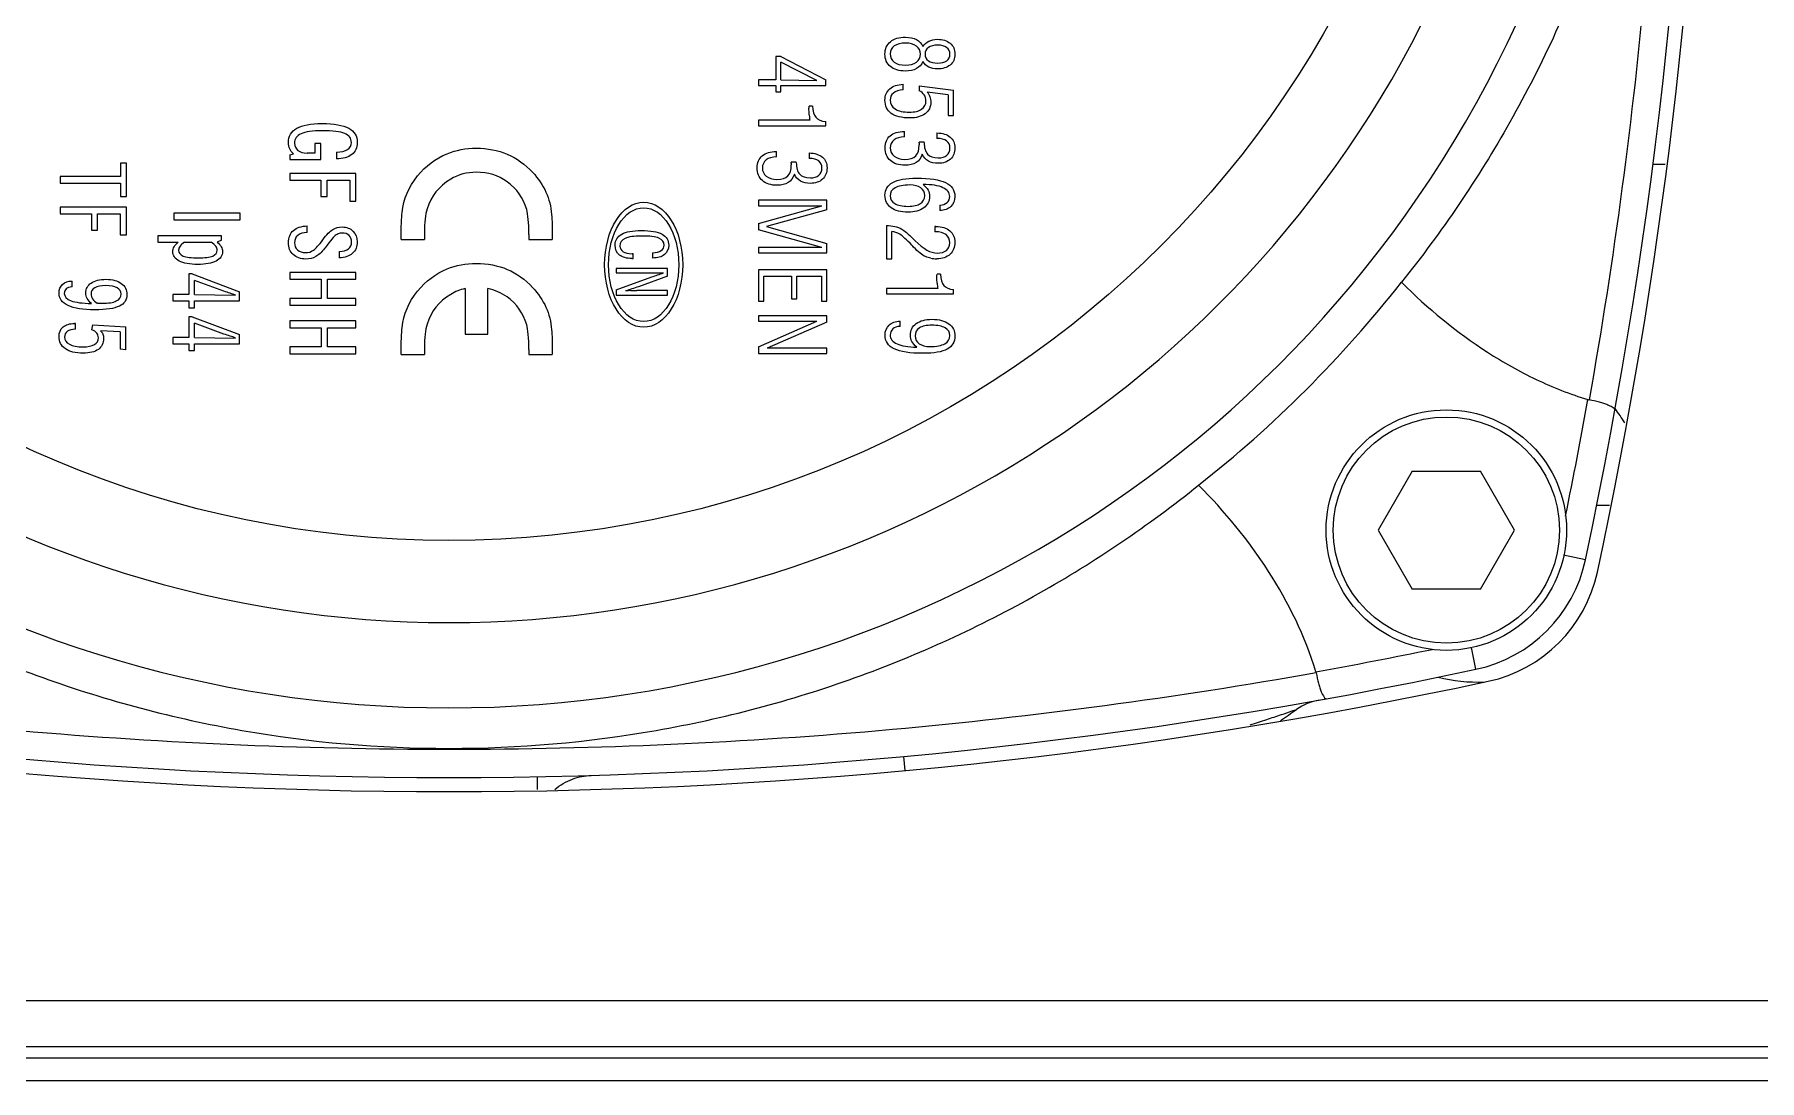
# Model space of a CAD drawing. Header units: millimetres. Extents: x 206 to 1899, y -454 to 296.
# Drawn here: x 1433.657 to 1437.447, y -414.67 to -412.373 of the extents above; entities that cross this region are included whole.
import ezdxf

# ---------------------------------------------------------------- set-up
doc = ezdxf.new("R2010")
doc.units = ezdxf.units.MM
doc.layers.add('细实线', color=7, linetype='Continuous', lineweight=15)

msp = doc.modelspace()

# ---------------------------------------------------------------- linework, layer by layer
at = {"layer": '细实线', "linetype": 'Continuous', "lineweight": 9}
for p, q in [((1435.2863, -412.4216), (1435.2863, -412.4727)), ((1435.2972, -412.4216), (1435.2863, -412.4216)), ((1435.2972, -412.4216), (1435.3956, -412.4727)), ((1435.2972, -412.4727), (1435.2972, -412.4342)), ((1435.3763, -412.474), (1435.2972, -412.4342)), ((1435.2479, -412.4727), (1435.2479, -412.4855)), ((1435.2863, -412.4727), (1435.2479, -412.4727)), ((1435.2479, -412.4855), (1435.2863, -412.4855)), ((1435.2863, -412.4855), (1435.2863, -412.499)), ((1435.2972, -412.4727), (1435.3763, -412.474)), ((1435.2972, -412.499), (1435.2972, -412.4855)), ((1435.2972, -412.4855), (1435.3956, -412.4855)), ((1435.3956, -412.4855), (1435.3956, -412.4727)), ((1435.5659, -412.4947), (1435.5659, -412.4826)), ((1435.6013, -412.4863), (1435.6013, -412.4968)), ((1435.6013, -412.4863), (1435.6765, -412.4953)), ((1435.2863, -412.499), (1435.2972, -412.499)), ((1435.3668, -412.5303), (1435.3592, -412.5303)), ((1435.6649, -412.5056), (1435.6186, -412.4998)), ((1435.6649, -412.5056), (1435.6649, -412.5508)), ((1435.6765, -412.5508), (1435.6765, -412.4953)), ((1435.2479, -412.5616), (1435.2479, -412.5739)), ((1435.3608, -412.5616), (1435.2479, -412.5617)), ((1435.3956, -412.5739), (1435.3956, -412.5644)), ((1435.6649, -412.5508), (1435.6765, -412.5508)), ((1435.2479, -412.5739), (1435.3956, -412.5739)), ((1435.5685, -412.598), (1435.5685, -412.5859)), ((1435.6401, -412.5894), (1435.6401, -412.6014)), ((1434.2181, -412.6372), (1434.2266, -412.6356)), ((1434.2181, -412.6372), (1434.2181, -412.6476)), ((1434.2732, -412.6335), (1434.2561, -412.6335)), ((1434.2732, -412.6124), (1434.2732, -412.6335)), ((1434.2863, -412.6124), (1434.2732, -412.6124)), ((1434.2863, -412.6476), (1434.2863, -412.6124)), ((1434.3209, -412.6319), (1434.3209, -412.6464)), ((1435.2875, -412.642), (1435.2875, -412.63)), ((1435.3591, -412.6334), (1435.3591, -412.6454)), ((1435.612, -412.6095), (1435.601, -412.6095)), ((1435.612, -412.6103), (1435.612, -412.6095)), ((1433.8466, -412.6557), (1433.8466, -412.6848)), ((1433.8591, -412.6557), (1433.8466, -412.6557)), ((1433.8591, -412.7287), (1433.8591, -412.6557)), ((1434.2181, -412.6476), (1434.2863, -412.6476)), ((1434.2181, -412.6785), (1434.2181, -412.6934)), ((1434.3635, -412.6785), (1434.2181, -412.6785)), ((1434.3635, -412.7394), (1434.3635, -412.6785)), ((1435.331, -412.6535), (1435.32, -412.6535)), ((1435.331, -412.6543), (1435.331, -412.6535)), ((1437.2121, -412.658), (1437.2399, -412.658)), ((1433.7137, -412.6848), (1433.7137, -412.6995)), ((1433.8466, -412.6848), (1433.7137, -412.6848)), ((1433.7137, -412.6995), (1433.8466, -412.6995)), ((1433.8466, -412.6995), (1433.8466, -412.7287)), ((1434.2181, -412.6934), (1434.2867, -412.6934)), ((1434.2867, -412.6934), (1434.2867, -412.7288)), ((1434.3, -412.7288), (1434.3, -412.6934)), ((1434.3, -412.6934), (1434.35, -412.6934)), ((1434.35, -412.6934), (1434.35, -412.7394)), ((1433.7137, -412.7523), (1433.7137, -412.7672)), ((1433.8591, -412.7523), (1433.7137, -412.7523)), ((1433.8466, -412.7287), (1433.8591, -412.7287)), ((1433.8591, -412.8132), (1433.8591, -412.7523)), ((1434.2867, -412.7288), (1434.3, -412.7288)), ((1434.35, -412.7394), (1434.3635, -412.7394)), ((1435.2479, -412.7373), (1435.2479, -412.7493)), ((1435.3978, -412.7373), (1435.2479, -412.7373)), ((1435.2479, -412.7493), (1435.3871, -412.7493)), ((1435.2479, -412.7884), (1435.3871, -412.7493)), ((1435.3978, -412.7582), (1435.2654, -412.795)), ((1435.3978, -412.7582), (1435.3978, -412.7373)), ((1435.6466, -412.7481), (1435.6466, -412.7598)), ((1433.7137, -412.7672), (1433.7823, -412.7672)), ((1433.7823, -412.7672), (1433.7823, -412.8026)), ((1433.7955, -412.8026), (1433.7955, -412.7672)), ((1433.7955, -412.7672), (1433.8456, -412.7672)), ((1433.8456, -412.7672), (1433.8456, -412.8132)), ((1433.9636, -412.7657), (1433.9636, -412.7805)), ((1434.109, -412.7657), (1433.9636, -412.7657)), ((1433.9636, -412.7805), (1434.109, -412.7805)), ((1434.109, -412.7805), (1434.109, -412.7657)), ((1434.2567, -412.8078), (1434.2567, -412.7937)), ((1435.2479, -412.7884), (1435.2479, -412.8019)), ((1435.2654, -412.795), (1435.3978, -412.832)), ((1435.5289, -412.7927), (1435.5289, -412.8662)), ((1435.6356, -412.795), (1435.6357, -412.8064)), ((1435.6379, -412.795), (1435.6356, -412.795)), ((1433.7823, -412.8026), (1433.7955, -412.8026)), ((1433.8456, -412.8132), (1433.8591, -412.8132)), ((1433.9286, -412.8152), (1433.9286, -412.8293)), ((1434.068, -412.8152), (1433.9286, -412.8152)), ((1433.9286, -412.8293), (1433.9732, -412.8293)), ((1433.9872, -412.8293), (1434.0455, -412.8293)), ((1434.068, -412.8247), (1434.0586, -412.8293)), ((1434.068, -412.8247), (1434.068, -412.8152)), ((1434.4628, -412.8232), (1434.5139, -412.8232)), ((1434.7434, -412.8122), (1434.7434, -412.8232)), ((1434.7434, -412.8232), (1434.7949, -412.8232)), ((1435.3871, -412.8407), (1435.2479, -412.8019)), ((1435.3978, -412.8527), (1435.3978, -412.832)), ((1435.5412, -412.8662), (1435.5412, -412.8062)), ((1435.5884, -412.8225), (1435.5922, -412.8262)), ((1434.3269, -412.8501), (1434.3269, -412.8637)), ((1434.9699, -412.8652), (1434.9724, -412.8652)), ((1434.9724, -412.8547), (1434.9701, -412.8547)), ((1434.9724, -412.8652), (1434.9724, -412.8547)), ((1435.0152, -412.8528), (1435.0152, -412.8641)), ((1435.2479, -412.8407), (1435.2479, -412.8527)), ((1435.3871, -412.8407), (1435.2479, -412.8407)), ((1435.2479, -412.8527), (1435.3978, -412.8527)), ((1435.5289, -412.8662), (1435.5412, -412.8662)), ((1433.9962, -412.8992), (1433.9962, -412.9444)), ((1434.0035, -412.8992), (1433.9962, -412.8992)), ((1434.0035, -412.8992), (1434.108, -412.9381)), ((1434.2181, -412.8956), (1434.2181, -412.9105)), ((1434.3635, -412.8956), (1434.2181, -412.8956)), ((1434.2181, -412.9105), (1434.2873, -412.9105)), ((1434.2873, -412.9105), (1434.2873, -412.9527)), ((1434.3012, -412.9527), (1434.3012, -412.9105)), ((1434.3012, -412.9105), (1434.3635, -412.9105)), ((1434.3635, -412.9105), (1434.3635, -412.8956)), ((1434.9353, -412.8868), (1434.9353, -412.897)), ((1435.0484, -412.8868), (1434.9353, -412.8868)), ((1434.9353, -412.897), (1435.0396, -412.897)), ((1434.9353, -412.9341), (1435.0135, -412.9056)), ((1435.0484, -412.9037), (1434.9842, -412.9271)), ((1435.0484, -412.9037), (1435.0484, -412.8868)), ((1435.2479, -412.8903), (1435.2479, -412.959)), ((1435.3978, -412.8903), (1435.2479, -412.8903)), ((1435.2596, -412.959), (1435.2596, -412.9037)), ((1435.2596, -412.9037), (1435.3205, -412.9037)), ((1435.3205, -412.9037), (1435.3205, -412.9534)), ((1435.332, -412.9534), (1435.332, -412.9037)), ((1435.332, -412.9037), (1435.3861, -412.9037)), ((1435.3861, -412.9037), (1435.3861, -412.959)), ((1435.3978, -412.959), (1435.3978, -412.8903)), ((1435.6478, -412.8995), (1435.6402, -412.8995)), ((1433.7398, -412.9272), (1433.7398, -412.9146)), ((1433.9612, -412.9444), (1433.9612, -412.9583)), ((1433.9962, -412.9444), (1433.9612, -412.9444)), ((1434.0089, -412.9444), (1434.0089, -412.9133)), ((1434.0735, -412.937), (1434.0089, -412.9133)), ((1434.0089, -412.9444), (1434.098, -412.9458)), ((1434.098, -412.9451), (1434.098, -412.9458)), ((1434.108, -412.9583), (1434.108, -412.9381)), ((1434.6032, -412.9313), (1434.6032, -413.0314)), ((1434.6532, -413.0314), (1434.6532, -412.9311)), ((1434.9353, -412.9341), (1434.9353, -412.9455)), ((1434.9353, -412.9455), (1435.0484, -412.9455)), ((1435.0484, -412.9353), (1434.9808, -412.9353)), ((1435.0484, -412.9455), (1435.0484, -412.9353)), ((1435.6418, -412.9307), (1435.5289, -412.9308)), ((1435.5289, -412.9308), (1435.5289, -412.9431)), ((1435.5289, -412.9431), (1435.6765, -412.9431)), ((1435.6765, -412.9431), (1435.6765, -412.9336)), ((1433.796, -412.9633), (1433.7953, -412.9632)), ((1433.9612, -412.9583), (1433.9962, -412.9583)), ((1433.9962, -412.9583), (1433.9962, -412.9734)), ((1433.9962, -412.9734), (1434.0089, -412.9734)), ((1434.0089, -412.9734), (1434.0089, -412.9583)), ((1434.0089, -412.9583), (1434.108, -412.9583)), ((1434.2181, -412.9527), (1434.2181, -412.9676)), ((1434.2873, -412.9527), (1434.2181, -412.9527)), ((1434.2181, -412.9676), (1434.3635, -412.9676)), ((1434.3635, -412.9527), (1434.3012, -412.9527)), ((1434.3635, -412.9676), (1434.3635, -412.9527)), ((1435.2479, -412.959), (1435.2596, -412.959)), ((1435.3205, -412.9534), (1435.332, -412.9534)), ((1435.3861, -412.959), (1435.3978, -412.959)), ((1433.7471, -413.0079), (1433.7453, -413.0079)), ((1433.7471, -413.0204), (1433.7471, -413.0079)), ((1433.7835, -413.0217), (1433.7854, -413.0106)), ((1433.7854, -413.0106), (1433.8581, -413.0154)), ((1433.8581, -413.0655), (1433.8581, -413.0154)), ((1433.9962, -412.9932), (1433.9962, -413.0384)), ((1434.0035, -412.9932), (1433.9962, -412.9932)), ((1434.0035, -412.9932), (1434.108, -413.0321)), ((1434.0089, -413.0384), (1434.0089, -413.0073)), ((1434.0735, -413.031), (1434.0089, -413.0073)), ((1434.2181, -413.0022), (1434.2181, -413.0171)), ((1434.3635, -413.0022), (1434.2181, -413.0022)), ((1434.2181, -413.0171), (1434.2873, -413.0171)), ((1434.2873, -413.0171), (1434.2873, -413.0594)), ((1434.3012, -413.0594), (1434.3012, -413.0171)), ((1434.3012, -413.0171), (1434.3635, -413.0171)), ((1434.3635, -413.0171), (1434.3635, -413.0022)), ((1435.2479, -412.9908), (1435.2479, -413.0027)), ((1435.3978, -412.9908), (1435.2479, -412.9908)), ((1435.2479, -413.0027), (1435.3761, -413.0027)), ((1435.2479, -413.0595), (1435.3761, -413.0027)), ((1435.3978, -413.0051), (1435.267, -413.0622)), ((1435.3978, -413.0051), (1435.3978, -412.9908)), ((1435.5589, -413.0142), (1435.5589, -413.0026)), ((1433.8454, -413.0264), (1433.8027, -413.0242)), ((1433.8454, -413.0264), (1433.8454, -413.0641)), ((1433.9612, -413.0384), (1433.9612, -413.0523)), ((1433.9962, -413.0384), (1433.9612, -413.0384)), ((1433.9612, -413.0523), (1433.9962, -413.0523)), ((1433.9962, -413.0523), (1433.9962, -413.0674)), ((1434.0089, -413.0384), (1434.098, -413.0398)), ((1434.0089, -413.0674), (1434.0089, -413.0523)), ((1434.0089, -413.0523), (1434.108, -413.0523)), ((1434.098, -413.0391), (1434.098, -413.0398)), ((1434.108, -413.0523), (1434.108, -413.0321)), ((1434.2181, -413.0594), (1434.2181, -413.0742)), ((1434.2873, -413.0594), (1434.2181, -413.0594)), ((1434.3635, -413.0594), (1434.3012, -413.0594)), ((1434.3635, -413.0742), (1434.3635, -413.0594)), ((1434.6032, -413.0314), (1434.6532, -413.0314)), ((1435.2479, -413.0595), (1435.2479, -413.0741)), ((1433.8581, -413.0655), (1433.8454, -413.0641)), ((1433.9962, -413.0674), (1434.0089, -413.0674)), ((1434.2181, -413.0742), (1434.3635, -413.0742)), ((1434.4628, -413.0761), (1434.5139, -413.0761)), ((1434.7434, -413.0651), (1434.7434, -413.0761)), ((1434.7434, -413.0761), (1434.7949, -413.0761)), ((1435.2479, -413.0741), (1435.3978, -413.0741)), ((1435.3978, -413.0622), (1435.267, -413.0622)), ((1435.3978, -413.0741), (1435.3978, -413.0622)), ((1436.6844, -413.332), (1436.6095, -413.4617)), ((1436.6844, -413.332), (1436.8341, -413.332)), ((1436.909, -413.4617), (1436.8341, -413.332)), ((1437.1178, -413.408), (1437.0895, -413.408)), ((1436.6095, -413.4617), (1436.6844, -413.5914)), ((1436.8341, -413.5914), (1436.909, -413.4617)), ((1437.0649, -413.5268), (1437.0169, -413.5166)), ((1436.8341, -413.5914), (1436.6844, -413.5914)), ((1436.8243, -413.7674), (1436.8142, -413.7198)), ((1435.5699, -413.9893), (1435.5671, -413.9587)), ((1434.7617, -414.0031), (1434.7617, -414.0311)), ((1443.618, -414.4955), (1429.1867, -414.4955)), ((1429.1367, -414.5955), (1443.668, -414.5955)), ((1429.1117, -414.6205), (1443.693, -414.6205)), ((1400.2555, -414.6705), (1475.4055, -414.6705))]:
    msp.add_line(p, q, dxfattribs=at)
for centre, radius in [((1434.568, -411.2705), 2.2138), ((1436.7593, -413.4617), 0.2641), ((1436.7593, -413.4617), 0.2484)]:
    msp.add_circle(centre, radius, dxfattribs=at)
for centre, radius, start, end in [((1426.4634, -411.2705), 10.839, 347.985, 12.015), ((1434.568, -411.2705), 2.5816, 132.7355, 47.2645), ((1434.568, -411.2705), 2.3942, 132.7355, 47.2645), ((1426.4634, -411.2705), 10.8702, 347.875, 9.09745), ((1435.5075, -412.5388), 0.1485, 184.3841, 188.8235), ((1435.6394, -412.7939), 0.0719, 259.6793, 270.077), ((1434.9745, -413.1427), 0.2073, 92.2094, 95.084), ((1435.7885, -412.908), 0.1485, 184.3841, 188.8235), ((1434.568, -411.2705), 2.6629, 308.2048, 321.7952), ((1426.4634, -411.2705), 10.7765, 348.43609, 349.82034), ((1437.0775, -413.1514), 0.0247, 252.9753, 259.2591), ((1436.8305, -413.4205), 0.375, 31.2618, 36.9721), ((1436.7593, -413.4617), 0.3125, 282.015, 347.985), ((1436.7856, -413.4881), 0.3125, 282.125, 347.875), ((1434.568, -403.1659), 10.7765, 280.17966, 281.56528), ((1434.568, -403.1659), 10.839, 257.985, 282.015), ((1436.449, -413.7799), 0.0247, 10.7422, 17.0259), ((1434.568, -403.1659), 10.8702, 257.875, 282.125), ((1436.8305, -413.4205), 0.375, 256.2101, 271.7659), ((1434.568, -411.1946), 3.2478, 304.2313, 304.9825), ((1436.5017, -413.958), 0.125, 100.1583, 124.9825)]:
    msp.add_arc(centre, radius, start, end, dxfattribs=at)
for major_axis, ratio in [((0, 0.1375), 0.624011), ((0, 0.125), 0.618015)]:
    msp.add_ellipse((1434.9957, -412.8788), major_axis=major_axis, ratio=ratio, dxfattribs=at)
for points, knots in [([(1437.0729, -409.3652), (1437.1276, -409.6736), (1437.2124, -410.307), (1437.2558, -411.2705), (1437.2124, -412.2339), (1437.1276, -412.8674), (1437.0729, -413.1757)], [0, 0, 0, 0, 0.245354, 0.500004, 0.754655, 1, 1, 1, 1]), ([(1437.2386, -411.2705), (1437.2386, -411.4227), (1437.2123, -411.7265), (1437.0962, -412.1644), (1436.9122, -412.5664), (1436.7492, -412.8071), (1436.6605, -412.9174)], [0, 0, 0, 0, 0.257052, 0.511781, 0.761073, 1, 1, 1, 1]), ([(1435.6612, -412.607), (1435.6564, -412.6033), (1435.6494, -412.6014), (1435.6403, -412.6014), (1435.6401, -412.6014)], [0, 0, 0, 0, 0.978096, 1, 1, 1, 1]), ([(1435.3802, -412.651), (1435.3754, -412.6473), (1435.3684, -412.6454), (1435.3593, -412.6455), (1435.3591, -412.6455)], [0, 0, 0, 0, 0.978096, 1, 1, 1, 1]), ([(1436.6605, -412.9174), (1436.7182, -412.9747), (1436.8131, -413.0533), (1436.9552, -413.1332), (1437.0313, -413.1631), (1437.0702, -413.175)], [0, 0, 0, 0, 0.499734, 0.749889, 1, 1, 1, 1]), ([(1437.1296, -413.1983), (1437.1297, -413.1974), (1437.1288, -413.1952), (1437.1256, -413.1926), (1437.1206, -413.1897), (1437.1137, -413.1867), (1437.1052, -413.1837), (1437.0915, -413.1796), (1437.0805, -413.1771), (1437.0729, -413.1757)], [0, 0, 0, 0, 0.040433, 0.103914, 0.196159, 0.316638, 0.462256, 0.628595, 1, 1, 1, 1]), ([(1432.9211, -413.363), (1433.0314, -413.4516), (1433.2721, -413.6146), (1433.674, -413.7986), (1434.112, -413.9147), (1434.568, -413.9543), (1435.024, -413.9147), (1435.4619, -413.7986), (1435.8639, -413.6146), (1436.1046, -413.4516), (1436.2149, -413.363)], [0, 0, 0, 0, 0.119453, 0.244093, 0.371466, 0.499989, 0.628515, 0.755891, 0.880538, 1, 1, 1, 1]), ([(1436.4726, -413.7727), (1436.4488, -413.695), (1436.3767, -413.5466), (1436.2722, -413.4207), (1436.2149, -413.363)], [0, 0, 0, 0, 0.499717, 1, 1, 1, 1]), ([(1436.4732, -413.7753), (1436.1649, -413.83), (1435.5315, -413.9149), (1434.568, -413.9583), (1433.6045, -413.9149), (1432.9711, -413.83), (1432.6628, -413.7753)], [0, 0, 0, 0, 0.245354, 0.500004, 0.754655, 1, 1, 1, 1]), ([(1436.4732, -413.7753), (1436.4747, -413.7829), (1436.4772, -413.7939), (1436.4812, -413.8076), (1436.4842, -413.8161), (1436.4872, -413.823), (1436.4902, -413.828), (1436.4927, -413.8312), (1436.495, -413.8322), (1436.4958, -413.832)], [0, 0, 0, 0, 0.371411, 0.537743, 0.683356, 0.803833, 0.896081, 0.959565, 1, 1, 1, 1]), ([(1436.3283, -413.8895), (1436.3404, -413.8856), (1436.3633, -413.8781), (1436.394, -413.8678), (1436.4158, -413.8605), (1436.4269, -413.8566), (1436.43, -413.8555)], [0, 0, 0, 0, 0.357298, 0.672595, 0.906774, 1, 1, 1, 1]), ([(1434.8007, -414.0311), (1434.8121, -414.0215), (1434.8375, -414.0064), (1434.8665, -414.0007), (1434.8805, -414.0003)], [0, 0, 0, 0, 0.514638, 1, 1, 1, 1])]:
    msp.add_open_spline(points, degree=3, knots=knots, dxfattribs=at)
for points in [[(1435.5377, -412.389), (1435.5456, -412.3824), (1435.5567, -412.3791), (1435.5709, -412.3791)], [(1435.5709, -412.3791), (1435.5806, -412.3791), (1435.5886, -412.3809), (1435.595, -412.3843)], [(1435.5259, -412.4164), (1435.5259, -412.4046), (1435.5298, -412.3955), (1435.5377, -412.389)], [(1435.5377, -412.4437), (1435.5298, -412.4372), (1435.5259, -412.4281), (1435.5259, -412.4164)], [(1435.5463, -412.3984), (1435.5402, -412.4026), (1435.5372, -412.4084), (1435.5372, -412.4155)], [(1435.5372, -412.4155), (1435.5372, -412.4235), (1435.5401, -412.4296), (1435.546, -412.4339)], [(1435.5712, -412.392), (1435.5607, -412.392), (1435.5524, -412.3941), (1435.5463, -412.3984)], [(1435.5948, -412.3987), (1435.5889, -412.3942), (1435.581, -412.392), (1435.5712, -412.392)], [(1435.6037, -412.4164), (1435.6037, -412.409), (1435.6008, -412.4032), (1435.5948, -412.3987)], [(1435.5948, -412.4339), (1435.6008, -412.4295), (1435.6037, -412.4236), (1435.6037, -412.4164)], [(1435.595, -412.3843), (1435.6014, -412.3878), (1435.6061, -412.393), (1435.6092, -412.3998)], [(1435.6092, -412.3998), (1435.6126, -412.3945), (1435.617, -412.3904), (1435.6222, -412.3878)], [(1435.6214, -412.4018), (1435.6164, -412.4053), (1435.614, -412.4102), (1435.614, -412.4163)], [(1435.614, -412.4163), (1435.614, -412.4225), (1435.6164, -412.4272), (1435.6213, -412.4307)], [(1435.6418, -412.3966), (1435.6331, -412.3966), (1435.6263, -412.3984), (1435.6214, -412.4018)], [(1435.6222, -412.3878), (1435.6275, -412.3851), (1435.6337, -412.3838), (1435.641, -412.3838)], [(1435.641, -412.3838), (1435.6529, -412.3838), (1435.6623, -412.3866), (1435.6691, -412.3925)], [(1435.6614, -412.4018), (1435.6567, -412.3984), (1435.6502, -412.3966), (1435.6418, -412.3966)], [(1435.6685, -412.4163), (1435.6685, -412.4102), (1435.6661, -412.4053), (1435.6614, -412.4018)], [(1435.6615, -412.4308), (1435.6661, -412.4274), (1435.6685, -412.4225), (1435.6685, -412.4163)], [(1435.6691, -412.3925), (1435.676, -412.3983), (1435.6794, -412.4062), (1435.6794, -412.4164)], [(1435.6794, -412.4164), (1435.6794, -412.4266), (1435.676, -412.4346), (1435.6691, -412.4403)], [(1435.5709, -412.4534), (1435.5567, -412.4534), (1435.5456, -412.4501), (1435.5377, -412.4437)], [(1435.546, -412.4339), (1435.5519, -412.4383), (1435.5602, -412.4405), (1435.5709, -412.4405)], [(1435.5709, -412.4405), (1435.5809, -412.4405), (1435.5889, -412.4383), (1435.5948, -412.4339)], [(1435.595, -412.4482), (1435.5886, -412.4516), (1435.5806, -412.4534), (1435.5709, -412.4534)], [(1435.6092, -412.4326), (1435.6061, -412.4395), (1435.6014, -412.4447), (1435.595, -412.4482)], [(1435.6224, -412.4449), (1435.6172, -412.4423), (1435.6128, -412.4382), (1435.6092, -412.4326)], [(1435.6213, -412.4307), (1435.6262, -412.4342), (1435.633, -412.4359), (1435.6418, -412.4359)], [(1435.641, -412.4489), (1435.6339, -412.4489), (1435.6276, -412.4476), (1435.6224, -412.4449)], [(1435.6691, -412.4403), (1435.6623, -412.4461), (1435.6529, -412.4489), (1435.641, -412.4489)], [(1435.6418, -412.4359), (1435.6502, -412.4359), (1435.6568, -412.4342), (1435.6615, -412.4308)], [(1435.5259, -412.5172), (1435.5259, -412.5068), (1435.5294, -412.4986), (1435.5365, -412.4925)], [(1435.5365, -412.4925), (1435.5436, -412.4864), (1435.5534, -412.4831), (1435.5659, -412.4826)], [(1435.359, -412.5335), (1435.359, -412.5324), (1435.3591, -412.5313), (1435.3592, -412.5303)], [(1435.3668, -412.5303), (1435.3673, -412.5416), (1435.3696, -412.5499), (1435.374, -412.5551)], [(1435.5398, -412.5464), (1435.5306, -412.5398), (1435.5259, -412.53), (1435.5259, -412.5172)], [(1435.5444, -412.5017), (1435.5396, -412.5055), (1435.5372, -412.5107), (1435.5372, -412.5173)], [(1435.5372, -412.5173), (1435.5372, -412.5257), (1435.5408, -412.5322), (1435.5483, -412.5368)], [(1435.5659, -412.4947), (1435.5564, -412.4956), (1435.5492, -412.498), (1435.5444, -412.5017)], [(1435.6122, -412.5059), (1435.6096, -412.5021), (1435.606, -412.499), (1435.6013, -412.4968)], [(1435.6064, -412.5372), (1435.6128, -412.5329), (1435.616, -412.5269), (1435.616, -412.5193)], [(1435.616, -412.5193), (1435.616, -412.5143), (1435.6147, -412.5099), (1435.6122, -412.5059)], [(1435.6265, -412.5219), (1435.6265, -412.5325), (1435.6223, -412.5409), (1435.6141, -412.5471)], [(1435.6186, -412.4998), (1435.6213, -412.5032), (1435.6232, -412.5068), (1435.6245, -412.5104)], [(1435.6245, -412.5104), (1435.6258, -412.514), (1435.6265, -412.5179), (1435.6265, -412.5219)], [(1434.2337, -412.5791), (1434.246, -412.5722), (1434.2644, -412.5688), (1434.2889, -412.5688)], [(1434.2889, -412.5688), (1434.3154, -412.5688), (1434.335, -412.5722), (1434.3476, -412.5789)], [(1435.3589, -412.5383), (1435.3589, -412.5362), (1435.3589, -412.5345), (1435.359, -412.5335)], [(1435.3595, -412.5501), (1435.3592, -412.5463), (1435.359, -412.5424), (1435.3589, -412.5383)], [(1435.374, -412.5551), (1435.3784, -412.5603), (1435.3855, -412.5634), (1435.3956, -412.5644)], [(1435.5804, -412.5565), (1435.5627, -412.5565), (1435.5491, -412.5531), (1435.5398, -412.5464)], [(1435.5483, -412.5368), (1435.5557, -412.5415), (1435.5661, -412.5438), (1435.5796, -412.5438)], [(1435.5796, -412.5438), (1435.591, -412.5438), (1435.6, -412.5416), (1435.6064, -412.5372)], [(1435.6141, -412.5471), (1435.6058, -412.5534), (1435.5946, -412.5565), (1435.5804, -412.5565)], [(1434.2153, -412.6103), (1434.2153, -412.5964), (1434.2214, -412.5861), (1434.2337, -412.5791)], [(1434.243, -412.5911), (1434.2334, -412.5955), (1434.2286, -412.6024), (1434.2286, -412.612)], [(1434.2893, -412.5845), (1434.2681, -412.5845), (1434.2527, -412.5867), (1434.243, -412.5911)], [(1434.3388, -412.5905), (1434.329, -412.5865), (1434.3125, -412.5845), (1434.2893, -412.5845)], [(1434.3535, -412.6102), (1434.3535, -412.601), (1434.3486, -412.5945), (1434.3388, -412.5905)], [(1434.3476, -412.5789), (1434.3602, -412.5857), (1434.3665, -412.5962), (1434.3665, -412.6105)], [(1435.5261, -412.622), (1435.5261, -412.6108), (1435.5298, -412.602), (1435.5373, -412.5957)], [(1435.5373, -412.5957), (1435.5448, -412.5893), (1435.5552, -412.5861), (1435.5685, -412.5859)], [(1435.5458, -412.6047), (1435.5403, -412.6089), (1435.5376, -412.6148), (1435.5376, -412.6221)], [(1435.5685, -412.598), (1435.5589, -412.5982), (1435.5512, -412.6004), (1435.5458, -412.6047)], [(1435.6401, -412.5894), (1435.6526, -412.5897), (1435.6624, -412.5927), (1435.6692, -412.5984)], [(1435.6685, -412.6226), (1435.6685, -412.6159), (1435.6661, -412.6107), (1435.6612, -412.607)], [(1435.6692, -412.5984), (1435.6761, -412.6042), (1435.6796, -412.6121), (1435.6796, -412.6221)], [(1434.218, -412.6246), (1434.2162, -412.6205), (1434.2153, -412.6157), (1434.2153, -412.6103)], [(1434.2266, -412.6356), (1434.2227, -412.6323), (1434.2199, -412.6287), (1434.218, -412.6246)], [(1434.2286, -412.612), (1434.2286, -412.6187), (1434.231, -412.624), (1434.2359, -412.6278)], [(1434.2359, -412.6278), (1434.2408, -412.6317), (1434.2476, -412.6335), (1434.2561, -412.6335)], [(1434.3209, -412.6319), (1434.3315, -412.6314), (1434.3396, -412.6293), (1434.3452, -412.6256)], [(1434.3544, -412.6368), (1434.3463, -412.6432), (1434.3351, -412.6464), (1434.3209, -412.6464)], [(1434.3452, -412.6256), (1434.3507, -412.6219), (1434.3535, -412.6168), (1434.3535, -412.6102)], [(1434.3665, -412.6105), (1434.3665, -412.6216), (1434.3625, -412.6304), (1434.3544, -412.6368)], [(1434.4991, -412.6837), (1434.5167, -412.6618), (1434.5384, -412.6456), (1434.5641, -412.635)], [(1434.5641, -412.635), (1434.5837, -412.627), (1434.605, -412.6229), (1434.628, -412.6229)], [(1434.628, -412.6229), (1434.6775, -412.6229), (1434.7187, -412.6406), (1434.7517, -412.6759)], [(1435.2451, -412.666), (1435.2451, -412.6548), (1435.2488, -412.646), (1435.2564, -412.6397)], [(1435.2564, -412.6397), (1435.2638, -412.6333), (1435.2742, -412.6301), (1435.2875, -412.63)], [(1435.2875, -412.642), (1435.2779, -412.6422), (1435.2702, -412.6444), (1435.2648, -412.6487)], [(1435.3591, -412.6334), (1435.3716, -412.6337), (1435.3814, -412.6367), (1435.3883, -412.6425)], [(1435.3883, -412.6425), (1435.3951, -412.6482), (1435.3986, -412.6561), (1435.3986, -412.6662)], [(1435.5378, -412.6501), (1435.53, -412.6433), (1435.5261, -412.6339), (1435.5261, -412.622)], [(1435.5376, -412.6221), (1435.5376, -412.6298), (1435.5405, -412.636), (1435.5462, -412.6406)], [(1435.5462, -412.6406), (1435.552, -412.6452), (1435.5597, -412.6475), (1435.5694, -412.6475)], [(1435.5694, -412.6475), (1435.5803, -412.6475), (1435.5883, -412.6449), (1435.5934, -412.6398)], [(1435.5934, -412.6398), (1435.5985, -412.6347), (1435.6011, -412.6266), (1435.6011, -412.6158)], [(1435.6078, -412.6362), (1435.605, -412.6445), (1435.6005, -412.6505), (1435.5942, -412.6545)], [(1435.6011, -412.6119), (1435.6011, -412.611), (1435.601, -412.6102), (1435.601, -412.6095)], [(1435.6011, -412.6119), (1435.6011, -412.6128), (1435.6011, -412.6141), (1435.6011, -412.6158)], [(1435.6215, -412.6511), (1435.6155, -412.6477), (1435.6109, -412.6428), (1435.6078, -412.6362)], [(1435.612, -412.6103), (1435.612, -412.6219), (1435.6145, -412.6305), (1435.6195, -412.6359)], [(1435.6195, -412.6359), (1435.6244, -412.6414), (1435.6323, -412.6441), (1435.643, -412.6441)], [(1435.643, -412.6441), (1435.651, -412.6441), (1435.6573, -412.6422), (1435.6618, -412.6384)], [(1435.6618, -412.6384), (1435.6663, -412.6346), (1435.6685, -412.6293), (1435.6685, -412.6226)], [(1435.6796, -412.6221), (1435.6796, -412.6324), (1435.6762, -412.6407), (1435.6695, -412.6469)], [(1434.6282, -412.6757), (1434.6076, -412.6757), (1434.5888, -412.6808), (1434.5718, -412.691)], [(1434.6955, -412.6967), (1434.6759, -412.6827), (1434.6534, -412.6757), (1434.6282, -412.6757)], [(1434.7517, -412.6759), (1434.7768, -412.703), (1434.7907, -412.7339), (1434.7934, -412.7685)], [(1435.2568, -412.6941), (1435.249, -412.6873), (1435.2451, -412.6779), (1435.2451, -412.666)], [(1435.2648, -412.6487), (1435.2593, -412.653), (1435.2566, -412.6588), (1435.2566, -412.6662)], [(1435.2566, -412.6662), (1435.2566, -412.6738), (1435.2595, -412.68), (1435.2652, -412.6846)], [(1435.3124, -412.6838), (1435.3175, -412.6787), (1435.3201, -412.6707), (1435.3201, -412.6598)], [(1435.3268, -412.6802), (1435.324, -412.6885), (1435.3195, -412.6946), (1435.3132, -412.6985)], [(1435.3201, -412.6559), (1435.3201, -412.655), (1435.32, -412.6542), (1435.32, -412.6535)], [(1435.3201, -412.6559), (1435.3201, -412.6568), (1435.3201, -412.6581), (1435.3201, -412.6598)], [(1435.3405, -412.6951), (1435.3345, -412.6918), (1435.3299, -412.6868), (1435.3268, -412.6802)], [(1435.331, -412.6543), (1435.331, -412.6659), (1435.3335, -412.6745), (1435.3385, -412.6799)], [(1435.3385, -412.6799), (1435.3434, -412.6854), (1435.3513, -412.6881), (1435.362, -412.6881)], [(1435.362, -412.6881), (1435.37, -412.6881), (1435.3763, -412.6862), (1435.3808, -412.6824)], [(1435.3875, -412.6666), (1435.3875, -412.6599), (1435.3851, -412.6547), (1435.3802, -412.651)], [(1435.3808, -412.6824), (1435.3853, -412.6786), (1435.3875, -412.6733), (1435.3875, -412.6666)], [(1435.3986, -412.6662), (1435.3986, -412.6765), (1435.3952, -412.6847), (1435.3885, -412.6909)], [(1435.5698, -412.6604), (1435.5562, -412.6604), (1435.5456, -412.6569), (1435.5378, -412.6501)], [(1435.5942, -412.6545), (1435.588, -412.6584), (1435.5799, -412.6604), (1435.5698, -412.6604)], [(1435.6429, -412.6561), (1435.6346, -412.6561), (1435.6275, -412.6545), (1435.6215, -412.6511)], [(1435.6695, -412.6469), (1435.6629, -412.6531), (1435.654, -412.6561), (1435.6429, -412.6561)], [(1434.465, -412.7639), (1434.4681, -412.7348), (1434.4794, -412.708), (1434.4991, -412.6837)], [(1434.5718, -412.691), (1434.5458, -412.7066), (1434.5286, -412.7284), (1434.52, -412.7564)], [(1434.7387, -412.7576), (1434.7315, -412.7324), (1434.717, -412.712), (1434.6955, -412.6967)], [(1435.2888, -412.7044), (1435.2752, -412.7044), (1435.2646, -412.701), (1435.2568, -412.6941)], [(1435.2652, -412.6846), (1435.271, -412.6892), (1435.2787, -412.6915), (1435.2884, -412.6915)], [(1435.2884, -412.6915), (1435.2993, -412.6915), (1435.3073, -412.6889), (1435.3124, -412.6838)], [(1435.3132, -412.6985), (1435.307, -412.7024), (1435.2989, -412.7044), (1435.2888, -412.7044)], [(1435.3619, -412.7002), (1435.3536, -412.7002), (1435.3465, -412.6985), (1435.3405, -412.6951)], [(1435.3885, -412.6909), (1435.3819, -412.6971), (1435.373, -412.7002), (1435.3619, -412.7002)], [(1435.5259, -412.7264), (1435.5259, -412.7136), (1435.5316, -412.7041), (1435.5429, -412.698)], [(1435.5482, -412.7099), (1435.5407, -412.714), (1435.537, -412.7199), (1435.537, -412.7277)], [(1435.5429, -412.698), (1435.5542, -412.6919), (1435.5718, -412.6888), (1435.5957, -412.6888)], [(1435.5804, -412.7037), (1435.5664, -412.7037), (1435.5556, -412.7058), (1435.5482, -412.7099)], [(1435.6045, -412.7099), (1435.5987, -412.7058), (1435.5907, -412.7037), (1435.5804, -412.7037)], [(1435.5957, -412.6888), (1435.6246, -412.6888), (1435.6457, -412.692), (1435.6592, -412.6985)], [(1435.6132, -412.727), (1435.6132, -412.7198), (1435.6103, -412.7141), (1435.6045, -412.7099)], [(1435.6097, -412.7025), (1435.6145, -412.7064), (1435.618, -412.7106), (1435.6204, -412.7148)], [(1435.6532, -412.7096), (1435.6433, -412.7051), (1435.6288, -412.7027), (1435.6097, -412.7025)], [(1435.6204, -412.7148), (1435.6227, -412.7191), (1435.6239, -412.7237), (1435.6239, -412.7287)], [(1435.6681, -412.7291), (1435.6681, -412.7206), (1435.6631, -412.7141), (1435.6532, -412.7096)], [(1435.6592, -412.6985), (1435.6726, -412.705), (1435.6794, -412.7151), (1435.6794, -412.7289)], [(1434.52, -412.7564), (1434.5161, -412.7689), (1434.5141, -412.7862), (1434.5141, -412.8084)], [(1434.7434, -412.8122), (1434.7434, -412.7863), (1434.7418, -412.7682), (1434.7387, -412.7576)], [(1435.5393, -412.7536), (1435.5303, -412.7471), (1435.5259, -412.738), (1435.5259, -412.7264)], [(1435.537, -412.7277), (1435.537, -412.7349), (1435.5404, -412.7405), (1435.5473, -412.7446)], [(1435.5764, -412.7635), (1435.5606, -412.7635), (1435.5482, -412.7602), (1435.5393, -412.7536)], [(1435.5473, -412.7446), (1435.5542, -412.7486), (1435.564, -412.7506), (1435.5766, -412.7506)], [(1435.611, -412.754), (1435.6025, -412.7603), (1435.5909, -412.7635), (1435.5764, -412.7635)], [(1435.5766, -412.7506), (1435.5885, -412.7506), (1435.5976, -412.7486), (1435.6038, -412.7446)], [(1435.6038, -412.7446), (1435.6101, -412.7405), (1435.6132, -412.7347), (1435.6132, -412.727)], [(1435.6239, -412.7287), (1435.6239, -412.7392), (1435.6196, -412.7476), (1435.611, -412.754)], [(1435.6466, -412.7481), (1435.6533, -412.7477), (1435.6585, -412.7458), (1435.6623, -412.7425)], [(1435.6705, -412.751), (1435.6645, -412.7566), (1435.6565, -412.7596), (1435.6466, -412.7598)], [(1435.6623, -412.7425), (1435.6662, -412.739), (1435.6681, -412.7346), (1435.6681, -412.7291)], [(1435.6794, -412.7289), (1435.6794, -412.738), (1435.6764, -412.7454), (1435.6705, -412.751)], [(1434.2261, -412.8037), (1434.2333, -412.7973), (1434.2435, -412.7939), (1434.2567, -412.7937)], [(1434.3126, -412.8015), (1434.3186, -412.7978), (1434.3256, -412.7959), (1434.3336, -412.7959)], [(1434.3336, -412.7959), (1434.3429, -412.7959), (1434.3507, -412.799), (1434.357, -412.8051)], [(1434.4628, -412.8232), (1434.463, -412.7953), (1434.4637, -412.7755), (1434.465, -412.7639)], [(1434.7934, -412.7685), (1434.7944, -412.7805), (1434.7949, -412.7987), (1434.7949, -412.8232)], [(1435.5289, -412.7927), (1435.5357, -412.7928), (1435.5419, -412.7935), (1435.5475, -412.7948)], [(1435.5475, -412.7948), (1435.553, -412.7961), (1435.5581, -412.798), (1435.5627, -412.8005)], [(1435.6379, -412.795), (1435.6507, -412.795), (1435.6609, -412.7981), (1435.6683, -412.8043)], [(1433.9642, -412.8392), (1433.9662, -412.8358), (1433.9693, -412.8325), (1433.9732, -412.8293)], [(1433.9872, -412.8293), (1433.9827, -412.8322), (1433.9794, -412.8351), (1433.9772, -412.838)], [(1434.0555, -412.838), (1434.0533, -412.8351), (1434.05, -412.8322), (1434.0455, -412.8293)], [(1434.0586, -412.8293), (1434.0626, -412.8326), (1434.0656, -412.836), (1434.0675, -412.8393)], [(1434.2153, -412.8306), (1434.2153, -412.819), (1434.2189, -412.8101), (1434.2261, -412.8037)], [(1434.2257, -412.8565), (1434.2188, -412.8499), (1434.2153, -412.8414), (1434.2153, -412.8306)], [(1434.2356, -412.8143), (1434.231, -412.818), (1434.2287, -412.8236), (1434.2287, -412.831)], [(1434.2287, -412.831), (1434.2287, -412.8373), (1434.2309, -412.8424), (1434.2353, -412.8464)], [(1434.2567, -412.8078), (1434.2472, -412.8083), (1434.2402, -412.8105), (1434.2356, -412.8143)], [(1434.2703, -412.8468), (1434.2756, -412.8432), (1434.2824, -412.8356), (1434.2909, -412.8242)], [(1434.2909, -412.8242), (1434.2994, -412.8127), (1434.3066, -412.8051), (1434.3126, -412.8015)], [(1434.3039, -412.8311), (1434.299, -412.8377), (1434.2959, -412.8418), (1434.2945, -412.8435)], [(1434.3164, -412.8163), (1434.313, -412.8196), (1434.3089, -412.8245), (1434.3039, -412.8311)], [(1434.3244, -412.8111), (1434.3214, -412.8123), (1434.3188, -412.8141), (1434.3164, -412.8163)], [(1434.3336, -412.8092), (1434.3305, -412.8092), (1434.3274, -412.8099), (1434.3244, -412.8111)], [(1434.3484, -412.8145), (1434.3447, -412.811), (1434.3398, -412.8092), (1434.3336, -412.8092)], [(1434.3471, -412.8437), (1434.3516, -412.8402), (1434.3539, -412.8352), (1434.3539, -412.8288)], [(1434.3539, -412.8288), (1434.3539, -412.8228), (1434.352, -412.8181), (1434.3484, -412.8145)], [(1434.3663, -412.8282), (1434.3663, -412.839), (1434.3629, -412.8476), (1434.356, -412.8538)], [(1434.357, -412.8051), (1434.3632, -412.8113), (1434.3663, -412.819), (1434.3663, -412.8282)], [(1434.5141, -412.8084), (1434.514, -412.811), (1434.5139, -412.8159), (1434.5139, -412.8232)], [(1434.9331, -412.8356), (1434.9331, -412.825), (1434.9379, -412.8171), (1434.9475, -412.8117)], [(1434.9547, -412.821), (1434.9472, -412.8244), (1434.9434, -412.83), (1434.9434, -412.8378)], [(1434.9475, -412.8117), (1434.9571, -412.8064), (1434.9714, -412.8037), (1434.9904, -412.8037)], [(1434.9915, -412.8158), (1434.9744, -412.8158), (1434.9621, -412.8175), (1434.9547, -412.821)], [(1434.9904, -412.8037), (1435.011, -412.8037), (1435.0262, -412.8064), (1435.036, -412.8116)], [(1435.0291, -412.8205), (1435.0214, -412.8174), (1435.0089, -412.8158), (1434.9915, -412.8158)], [(1435.0406, -412.8359), (1435.0406, -412.8288), (1435.0367, -412.8237), (1435.0291, -412.8205)], [(1435.036, -412.8116), (1435.0458, -412.8169), (1435.0507, -412.8251), (1435.0507, -412.8361)], [(1435.5587, -412.812), (1435.5527, -412.8082), (1435.5469, -412.8063), (1435.5412, -412.8062)], [(1435.5852, -412.8362), (1435.5735, -412.8239), (1435.5647, -412.8159), (1435.5587, -412.812)], [(1435.5627, -412.8005), (1435.5685, -412.8037), (1435.5771, -412.8111), (1435.5884, -412.8225)], [(1435.5922, -412.8262), (1435.6102, -412.8442), (1435.6263, -412.8533), (1435.6406, -412.8533)], [(1435.66, -412.8128), (1435.6547, -412.8087), (1435.6466, -412.8066), (1435.6357, -412.8064)], [(1435.6681, -412.831), (1435.6681, -412.8229), (1435.6654, -412.8169), (1435.66, -412.8128)], [(1435.6607, -412.8473), (1435.6656, -412.8432), (1435.6681, -412.8378), (1435.6681, -412.831)], [(1435.6683, -412.8043), (1435.6757, -412.8105), (1435.6794, -412.819), (1435.6794, -412.8297)], [(1435.6794, -412.8297), (1435.6794, -412.8408), (1435.6758, -412.8496), (1435.6687, -412.8561)], [(1433.9612, -412.8496), (1433.9612, -412.8461), (1433.9622, -412.8426), (1433.9642, -412.8392)], [(1433.9753, -412.8708), (1433.9659, -412.8659), (1433.9612, -412.8588), (1433.9612, -412.8496)], [(1433.9772, -412.838), (1433.975, -412.8408), (1433.9739, -412.8439), (1433.9739, -412.847)], [(1433.9739, -412.847), (1433.9739, -412.8528), (1433.9772, -412.8571), (1433.984, -412.8597)], [(1434.0159, -412.8782), (1433.9982, -412.8782), (1433.9847, -412.8757), (1433.9753, -412.8708)], [(1433.984, -412.8597), (1433.9908, -412.8624), (1434.0018, -412.8637), (1434.0171, -412.8637)], [(1434.0564, -412.8708), (1434.047, -412.8757), (1434.0335, -412.8782), (1434.0159, -412.8782)], [(1434.0171, -412.8637), (1434.0316, -412.8637), (1434.0422, -412.8623), (1434.0488, -412.8597)], [(1434.0488, -412.8597), (1434.0554, -412.857), (1434.0587, -412.8528), (1434.0587, -412.847)], [(1434.0587, -412.847), (1434.0587, -412.8439), (1434.0576, -412.8408), (1434.0555, -412.838)], [(1434.0704, -412.8498), (1434.0704, -412.8589), (1434.0657, -412.8659), (1434.0564, -412.8708)], [(1434.0675, -412.8393), (1434.0694, -412.8427), (1434.0704, -412.8462), (1434.0704, -412.8498)], [(1434.2535, -412.8663), (1434.242, -412.8663), (1434.2327, -412.8631), (1434.2257, -412.8565)], [(1434.2353, -412.8464), (1434.2397, -412.8503), (1434.2456, -412.8523), (1434.2528, -412.8523)], [(1434.2528, -412.8523), (1434.2592, -412.8523), (1434.265, -412.8505), (1434.2703, -412.8468)], [(1434.2751, -412.8611), (1434.2687, -412.8646), (1434.2615, -412.8663), (1434.2535, -412.8663)], [(1434.2945, -412.8435), (1434.2879, -412.8517), (1434.2814, -412.8575), (1434.2751, -412.8611)], [(1434.3269, -412.8501), (1434.3358, -412.8494), (1434.3426, -412.8473), (1434.3471, -412.8437)], [(1434.356, -412.8538), (1434.349, -412.8601), (1434.3394, -412.8633), (1434.3269, -412.8637)], [(1434.9427, -412.8575), (1434.9363, -412.8523), (1434.9331, -412.8451), (1434.9331, -412.8356)], [(1434.9699, -412.8652), (1434.9582, -412.8652), (1434.9491, -412.8626), (1434.9427, -412.8575)], [(1434.9434, -412.8378), (1434.9434, -412.8431), (1434.9458, -412.8472), (1434.9505, -412.8502)], [(1434.9505, -412.8502), (1434.9552, -412.8532), (1434.9617, -412.8547), (1434.9701, -412.8547)], [(1435.0152, -412.8528), (1435.0235, -412.8524), (1435.0298, -412.8508), (1435.0341, -412.8479)], [(1435.0413, -412.8566), (1435.035, -412.8616), (1435.0263, -412.8641), (1435.0152, -412.8641)], [(1435.0341, -412.8479), (1435.0384, -412.845), (1435.0406, -412.8411), (1435.0406, -412.8359)], [(1435.0507, -412.8361), (1435.0507, -412.8448), (1435.0476, -412.8516), (1435.0413, -412.8566)], [(1435.5889, -412.84), (1435.5873, -412.8383), (1435.586, -412.837), (1435.5852, -412.8362)], [(1435.6152, -412.8611), (1435.6077, -412.8579), (1435.599, -412.8508), (1435.5889, -412.84)], [(1435.6265, -412.8646), (1435.6224, -412.8638), (1435.6186, -412.8626), (1435.6152, -412.8611)], [(1435.6687, -412.8561), (1435.6615, -412.8625), (1435.6518, -412.8658), (1435.6395, -412.8658)], [(1435.6406, -412.8533), (1435.649, -412.8533), (1435.6557, -412.8513), (1435.6607, -412.8473)], [(1434.4991, -412.9366), (1434.5167, -412.9147), (1434.5384, -412.8985), (1434.5641, -412.8879)], [(1434.5641, -412.8879), (1434.5837, -412.8799), (1434.605, -412.8758), (1434.628, -412.8758)], [(1434.628, -412.8758), (1434.6775, -412.8758), (1434.7187, -412.8935), (1434.7517, -412.9288)], [(1435.0135, -412.9056), (1435.0177, -412.904), (1435.022, -412.9025), (1435.0264, -412.9011)], [(1435.0264, -412.9011), (1435.0307, -412.8997), (1435.0351, -412.8983), (1435.0396, -412.897)], [(1435.6399, -412.9075), (1435.6399, -412.9054), (1435.6399, -412.9037), (1435.64, -412.9026)], [(1435.6405, -412.9193), (1435.6402, -412.9155), (1435.64, -412.9116), (1435.6399, -412.9075)], [(1435.64, -412.9026), (1435.64, -412.9016), (1435.6401, -412.9005), (1435.6402, -412.8995)], [(1435.6478, -412.8995), (1435.6483, -412.9108), (1435.6506, -412.919), (1435.655, -412.9242)], [(1433.7113, -412.9413), (1433.7113, -412.9335), (1433.7139, -412.9271), (1433.7191, -412.9222)], [(1433.7313, -412.9684), (1433.7179, -412.9623), (1433.7113, -412.9532), (1433.7113, -412.9413)], [(1433.7191, -412.9222), (1433.7243, -412.9172), (1433.7312, -412.9147), (1433.7398, -412.9146)], [(1433.727, -412.9318), (1433.7242, -412.9342), (1433.7227, -412.9375), (1433.7227, -412.9417)], [(1433.7227, -412.9417), (1433.7227, -412.9488), (1433.7277, -412.9543), (1433.7378, -412.958)], [(1433.7398, -412.9272), (1433.7341, -412.9278), (1433.7299, -412.9293), (1433.727, -412.9318)], [(1433.7698, -412.9407), (1433.7698, -412.9317), (1433.7738, -412.9244), (1433.7818, -412.919)], [(1433.7731, -412.9532), (1433.7709, -412.9491), (1433.7698, -412.945), (1433.7698, -412.9407)], [(1433.7898, -412.9294), (1433.7842, -412.9326), (1433.7815, -412.9371), (1433.7815, -412.9432)], [(1433.7815, -412.9432), (1433.7815, -412.9467), (1433.7827, -412.9503), (1433.7851, -412.9538)], [(1433.7818, -412.919), (1433.7898, -412.9137), (1433.8007, -412.9109), (1433.8144, -412.9109)], [(1433.814, -412.9246), (1433.8034, -412.9246), (1433.7954, -412.9262), (1433.7898, -412.9294)], [(1433.839, -412.9295), (1433.8331, -412.9262), (1433.8249, -412.9246), (1433.814, -412.9246)], [(1433.8144, -412.9109), (1433.8287, -412.9109), (1433.8399, -412.9139), (1433.8481, -412.9199)], [(1433.837, -412.9585), (1433.8441, -412.955), (1433.8476, -412.95), (1433.8476, -412.9434)], [(1433.8476, -412.9434), (1433.8476, -412.9374), (1433.8447, -412.9327), (1433.839, -412.9295)], [(1433.8605, -412.9443), (1433.8605, -412.956), (1433.8549, -412.9645), (1433.8438, -412.9698)], [(1433.8481, -412.9199), (1433.8564, -412.9259), (1433.8605, -412.934), (1433.8605, -412.9443)], [(1434.098, -412.9451), (1434.0915, -412.9431), (1434.0833, -412.9405), (1434.0735, -412.937)], [(1434.465, -413.0168), (1434.4681, -412.9876), (1434.4794, -412.9609), (1434.4991, -412.9366)], [(1434.5718, -412.9439), (1434.5458, -412.9595), (1434.5286, -412.9813), (1434.52, -413.0092)], [(1434.6032, -412.9313), (1434.5921, -412.9338), (1434.5817, -412.9379), (1434.5718, -412.9439)], [(1434.6955, -412.9495), (1434.6826, -412.9404), (1434.6685, -412.9342), (1434.6532, -412.9311)], [(1434.7517, -412.9288), (1434.7768, -412.9558), (1434.7907, -412.9867), (1434.7934, -413.0214)], [(1434.9696, -412.932), (1434.965, -412.9336), (1434.9605, -412.9349), (1434.9561, -412.9362)], [(1434.9665, -412.9355), (1434.97, -412.9354), (1434.9748, -412.9353), (1434.9808, -412.9353)], [(1434.9842, -412.9271), (1434.9791, -412.9288), (1434.9743, -412.9305), (1434.9696, -412.932)], [(1435.655, -412.9242), (1435.6594, -412.9294), (1435.6665, -412.9325), (1435.6765, -412.9336)], [(1433.7899, -412.9777), (1433.7642, -412.9777), (1433.7446, -412.9746), (1433.7313, -412.9684)], [(1433.7378, -412.958), (1433.7479, -412.9617), (1433.7628, -412.9636), (1433.7824, -412.9638)], [(1433.7824, -412.9638), (1433.7784, -412.9608), (1433.7753, -412.9573), (1433.7731, -412.9532)], [(1433.7851, -412.9538), (1433.7875, -412.9573), (1433.7909, -412.9605), (1433.7953, -412.9632)], [(1433.8438, -412.9698), (1433.8327, -412.9751), (1433.8147, -412.9777), (1433.7899, -412.9777)], [(1433.796, -412.9633), (1433.8006, -412.9635), (1433.8041, -412.9636), (1433.8062, -412.9636)], [(1433.8062, -412.9636), (1433.8197, -412.9636), (1433.83, -412.9619), (1433.837, -412.9585)], [(1434.7387, -413.0105), (1434.7315, -412.9852), (1434.717, -412.9649), (1434.6955, -412.9495)], [(1433.7113, -413.0364), (1433.7113, -413.0275), (1433.7142, -413.0205), (1433.7202, -413.0154)], [(1433.7202, -413.0154), (1433.7262, -413.0105), (1433.7346, -413.0079), (1433.7453, -413.0079)], [(1433.7471, -413.0204), (1433.7394, -413.0206), (1433.7336, -413.0221), (1433.7295, -413.0251)], [(1433.794, -413.0289), (1433.7915, -413.0258), (1433.7881, -413.0234), (1433.7835, -413.0217)], [(1434.4628, -413.0761), (1434.463, -413.0482), (1434.4637, -413.0284), (1434.465, -413.0168)], [(1434.52, -413.0092), (1434.5161, -413.0218), (1434.5141, -413.0391), (1434.5141, -413.0613)], [(1434.7434, -413.0651), (1434.7434, -413.0392), (1434.7418, -413.021), (1434.7387, -413.0105)], [(1434.7934, -413.0214), (1434.7944, -413.0334), (1434.7949, -413.0516), (1434.7949, -413.0761)], [(1435.5261, -413.0333), (1435.5261, -413.0242), (1435.529, -413.0168), (1435.535, -413.0113)], [(1435.535, -413.0113), (1435.5409, -413.0058), (1435.5489, -413.0028), (1435.5589, -413.0026)], [(1435.5431, -413.02), (1435.5393, -413.0234), (1435.5373, -413.0278), (1435.5373, -413.0333)], [(1435.5589, -413.0142), (1435.5522, -413.0146), (1435.547, -413.0165), (1435.5431, -413.02)], [(1435.5816, -413.0336), (1435.5816, -413.023), (1435.5859, -413.0146), (1435.5944, -413.0082)], [(1435.6017, -413.0176), (1435.5954, -413.0217), (1435.5923, -413.0275), (1435.5923, -413.0352)], [(1435.5944, -413.0082), (1435.603, -413.0019), (1435.6145, -412.9987), (1435.6291, -412.9987)], [(1435.6289, -413.0116), (1435.617, -413.0116), (1435.6079, -413.0136), (1435.6017, -413.0176)], [(1435.6581, -413.0176), (1435.6512, -413.0136), (1435.6415, -413.0116), (1435.6289, -413.0116)], [(1435.6291, -412.9987), (1435.6449, -412.9987), (1435.6573, -413.002), (1435.6661, -413.0085)], [(1435.6685, -413.0346), (1435.6685, -413.0273), (1435.6651, -413.0217), (1435.6581, -413.0176)], [(1435.6661, -413.0085), (1435.675, -413.015), (1435.6794, -413.024), (1435.6794, -413.0355)], [(1433.7251, -413.0635), (1433.7159, -413.057), (1433.7113, -413.048), (1433.7113, -413.0364)], [(1433.7295, -413.0251), (1433.7254, -413.0281), (1433.7233, -413.0324), (1433.7233, -413.038)], [(1433.7233, -413.038), (1433.7233, -413.0446), (1433.7269, -413.0498), (1433.7341, -413.0536)], [(1433.7341, -413.0536), (1433.7412, -413.0574), (1433.7513, -413.0592), (1433.7642, -413.0592)], [(1433.7642, -413.0592), (1433.775, -413.0592), (1433.7832, -413.0575), (1433.789, -413.0541)], [(1433.789, -413.0541), (1433.7947, -413.0507), (1433.7976, -413.0457), (1433.7976, -413.0393)], [(1433.7976, -413.0393), (1433.7976, -413.0354), (1433.7963, -413.0319), (1433.794, -413.0289)], [(1433.8092, -413.0405), (1433.8092, -413.051), (1433.8053, -413.0591), (1433.7976, -413.0647)], [(1433.8027, -413.0242), (1433.8049, -413.0263), (1433.8066, -413.0286), (1433.8076, -413.0312)], [(1433.8076, -413.0312), (1433.8087, -413.0338), (1433.8092, -413.0368), (1433.8092, -413.0405)], [(1434.098, -413.0391), (1434.0915, -413.0371), (1434.0833, -413.0344), (1434.0735, -413.031)], [(1434.5141, -413.0613), (1434.514, -413.0639), (1434.5139, -413.0688), (1434.5139, -413.0761)], [(1435.5463, -413.0636), (1435.5328, -413.0572), (1435.5261, -413.047), (1435.5261, -413.0333)], [(1435.5373, -413.0333), (1435.5373, -413.0417), (1435.5423, -413.0482), (1435.5523, -413.0527)], [(1435.5523, -413.0527), (1435.5623, -413.0572), (1435.5768, -413.0596), (1435.5958, -413.0597)], [(1435.5851, -413.0474), (1435.5828, -413.0432), (1435.5816, -413.0386), (1435.5816, -413.0336)], [(1435.5958, -413.0597), (1435.5909, -413.0557), (1435.5874, -413.0517), (1435.5851, -413.0474)], [(1435.5923, -413.0352), (1435.5923, -413.0425), (1435.5951, -413.0482), (1435.601, -413.0524)], [(1435.601, -413.0524), (1435.6068, -413.0565), (1435.6148, -413.0586), (1435.6251, -413.0586)], [(1435.6251, -413.0586), (1435.6392, -413.0586), (1435.6499, -413.0565), (1435.6573, -413.0524)], [(1435.6573, -413.0524), (1435.6648, -413.0483), (1435.6685, -413.0424), (1435.6685, -413.0346)], [(1435.6794, -413.0355), (1435.6794, -413.0485), (1435.6737, -413.0581), (1435.6624, -413.0642)], [(1433.7642, -413.0731), (1433.7474, -413.0731), (1433.7344, -413.0699), (1433.7251, -413.0635)], [(1433.7976, -413.0647), (1433.7898, -413.0703), (1433.7787, -413.0731), (1433.7642, -413.0731)], [(1435.6097, -413.0734), (1435.5809, -413.0734), (1435.5598, -413.0701), (1435.5463, -413.0636)], [(1435.6624, -413.0642), (1435.6511, -413.0703), (1435.6336, -413.0734), (1435.6097, -413.0734)]]:
    msp.add_open_spline(points, degree=3, dxfattribs=at)

doc.saveas('drawing.dxf')
